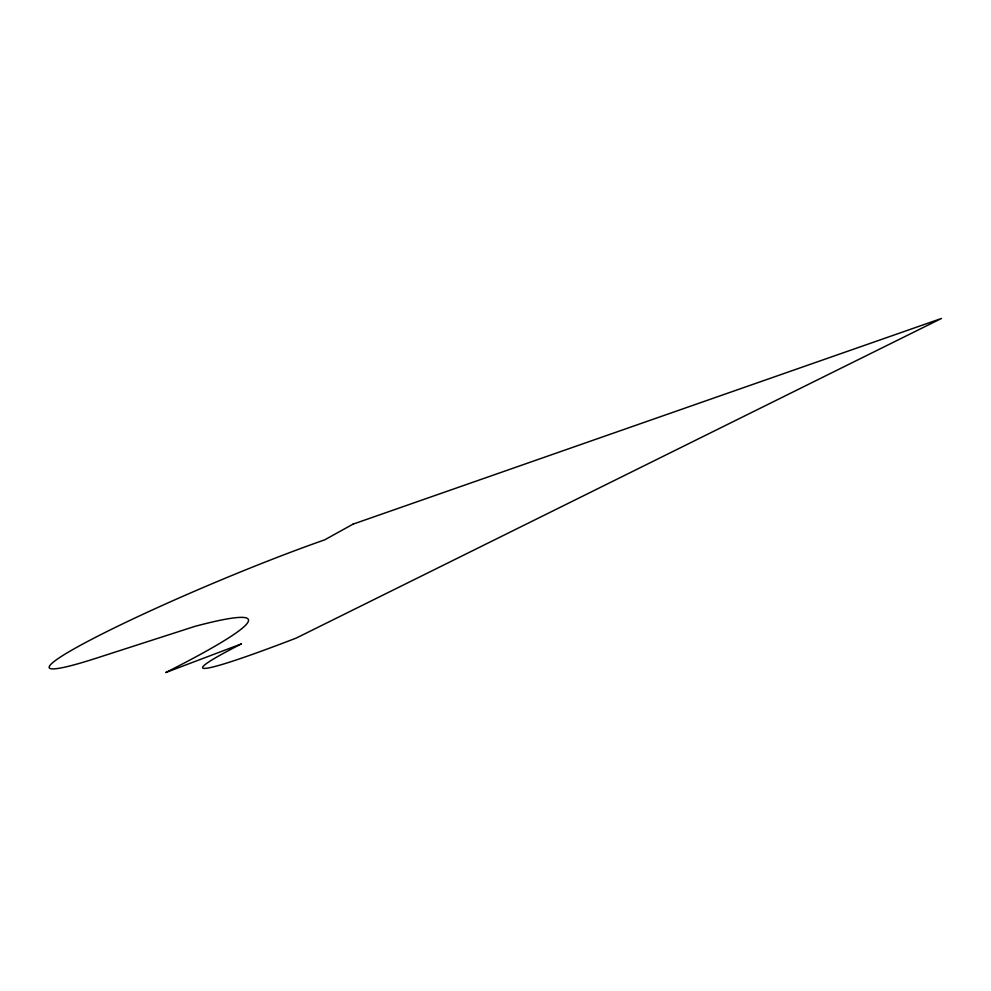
<?xml version="1.0" encoding="UTF-8"?>
<svg xmlns="http://www.w3.org/2000/svg" width="991" height="991" viewBox="0 0 991 991"><rect width="100%" height="100%" fill="white"/><g stroke="black" fill="none" stroke-linecap="round" stroke-linejoin="round"><path stroke-width="1.49" d="M352.969 524.177L324.714 539.835A185.354 14.208 -22.8 0 0 93.526 638.365A185.354 14.208 -22.8 0 0 95.83 658.334L194.93 626.362A531.622 31.687 -22 0 1 165.782 672.53L241.494 643.84A238.992 11.619 -23.1 0 0 296.272 638.055L941.45 318.47L352.969 524.177"/></g></svg>
